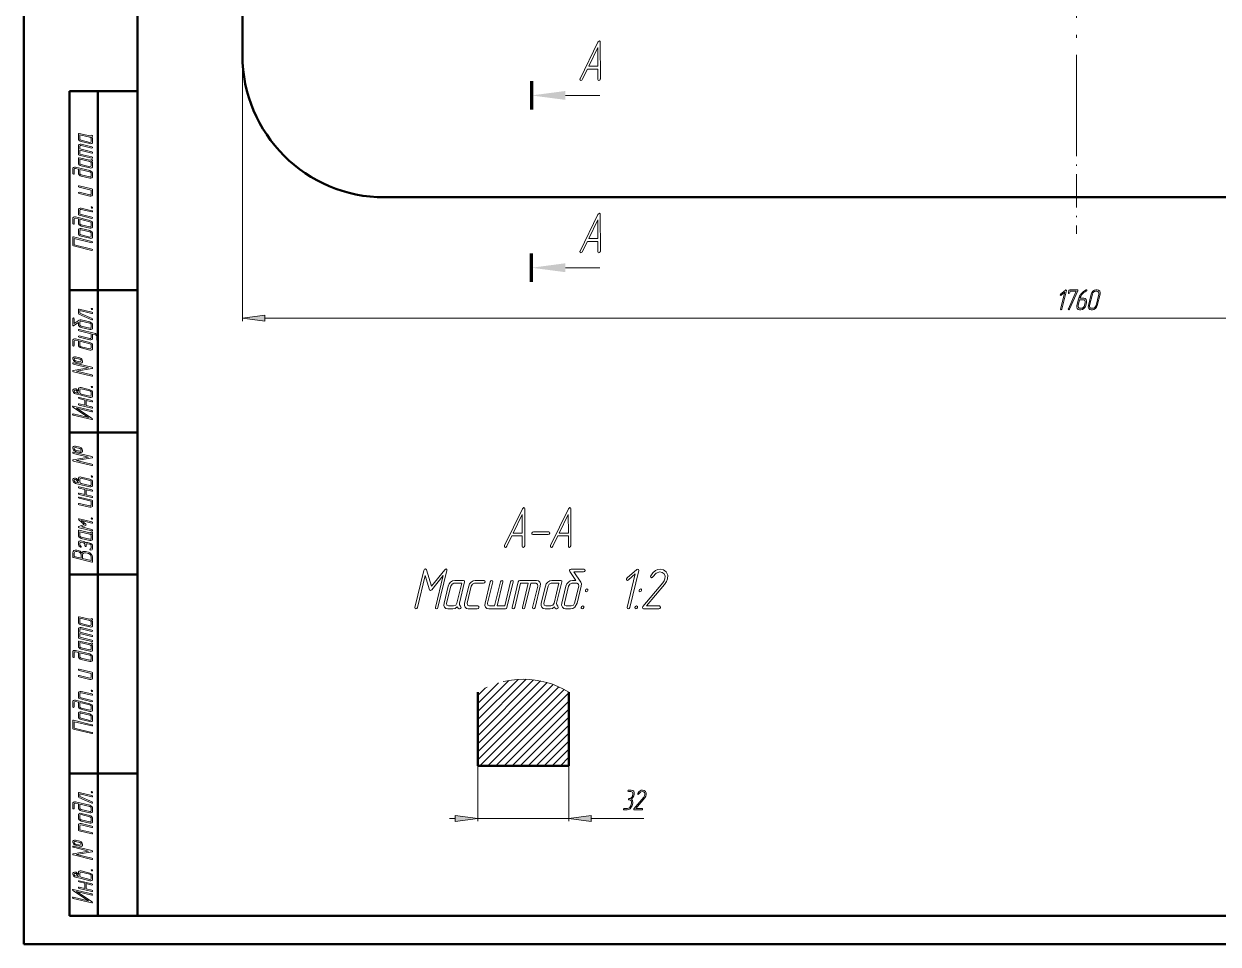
# Model space of a CAD drawing. Extents: x 0 to 420, y 0 to 297.
# Drawn here: x 0 to 210, y 0 to 161.8 of the extents above; entities that cross this region are included whole.
import ezdxf

# ---------------------------------------------------------------- set-up
doc = ezdxf.new("R2010")
doc.units = 0
doc.linetypes.add('DASHDOT', pattern=[18.5, 12, -3, 0.5, -3])

msp = doc.modelspace()

# ---------------------------------------------------------------- linework, layer by layer
at = {"color": 7, "lineweight": 50}
for p, q in [((0, 297), (0, 0)), ((20, 292), (20, 5)), ((38.4254, 253.012207), (38.4254, 156.34552)), ((8, 5), (8, 150)), ((8, 150), (20, 150)), ((13, 5), (13, 150)), ((306.758728, 131.34552), (63.4254, 131.34552)), ((8, 115), (20, 115)), ((8, 90), (20, 90)), ((8, 65), (20, 65)), ((79.813652, 31.372406), (79.813652, 44.314789)), ((95.813652, 31.372406), (95.813652, 44.314789)), ((8, 30), (20, 30)), ((79.813652, 31.372406), (95.813652, 31.372406)), ((8, 5), (20, 5)), ((20, 5), (415, 5)), ((0, 0), (420, 0))]:
    msp.add_line(p, q, dxfattribs=at)
at = {"color": 7, "linetype": 'DASHDOT', "lineweight": 13}
msp.add_line((185.092072, 144.415756), (185.092072, 264.941956), dxfattribs=at)
at = {"color": 7, "lineweight": 13}
for p, q in [((38.4254, 156.34552), (38.4254, 109.578636)), ((95.218613, 149.2621), (101.269943, 149.2621)), ((95.218613, 118.959694), (101.269943, 118.959694)), ((42.391174, 110.078636), (327.792969, 110.078636)), ((79.813652, 38.066269), (88.326218, 46.578842)), ((79.813652, 39.480484), (86.89119, 46.558029)), ((79.813652, 36.652054), (89.637329, 46.475739)), ((79.813652, 40.894699), (85.295364, 46.376419)), ((79.813652, 35.237839), (90.855049, 46.279251)), ((79.813652, 33.823639), (91.99231, 46.002289)), ((79.813652, 42.308914), (83.451424, 45.946686)), ((79.813652, 32.409424), (93.058144, 45.653915)), ((79.813652, 43.723129), (81.130829, 45.040314)), ((80.190849, 31.372406), (94.062141, 45.243698)), ((81.605064, 31.372406), (95.009407, 44.776749)), ((83.019279, 31.372406), (95.813652, 44.166779)), ((84.433495, 31.372406), (95.813652, 42.752563)), ((85.84771, 31.372406), (95.813652, 41.338348)), ((87.261917, 31.372406), (95.813652, 39.924133)), ((88.676132, 31.372406), (95.813652, 38.509918)), ((90.090347, 31.372406), (95.813652, 37.095703)), ((91.504562, 31.372406), (95.813652, 35.681503)), ((92.918777, 31.372406), (95.813652, 34.267288)), ((94.332985, 31.372406), (95.813652, 32.853073)), ((79.813652, 31.372406), (79.813652, 21.600967)), ((95.7472, 31.372406), (95.813652, 31.438858)), ((95.813652, 31.372406), (95.813652, 21.600967)), ((74.813652, 22.100967), (75.84787, 22.100967)), ((79.813652, 22.100967), (95.813652, 22.100967)), ((99.779434, 22.100967), (109.004204, 22.100967))]:
    msp.add_line(p, q, dxfattribs=at)
at = {"color": 7, "lineweight": 100}
for p, q in [((89.269943, 151.7621), (89.269943, 146.7621)), ((89.269943, 116.459694), (89.269943, 121.459694))]:
    msp.add_line(p, q, dxfattribs=at)
at = {"color": 7, "linetype": 'DASHDOT', "lineweight": 13, "ltscale": 0.487437}
msp.add_line((185.092072, 144.415756), (185.092072, 124.918289), dxfattribs=at)
at = {"color": 7, "lineweight": 13}
for points in [[(99.084343, 153.892944), (99.10276, 153.892944), (100.898811, 153.892944), (100.917236, 153.892944), (100.917236, 152.081543), (100.963287, 151.938263), (101.083023, 151.8871), (101.258026, 151.95874), (101.359344, 152.132721), (101.377762, 152.204346), (101.359344, 158.651718), (101.313286, 158.81546), (101.19355, 158.876862), (100.926445, 158.651718), (97.794868, 152.204346), (97.767235, 152.132721), (97.794868, 151.95874), (97.942238, 151.8871), (98.089607, 151.938263), (98.200127, 152.081543)], [(100.917236, 154.394409), (99.323814, 154.394409), (100.908028, 157.679504)], [(11.840643, 142.221375), (11.738303, 142.133881), (11.579678, 142.129272), (9.706871, 142.580597), (9.614765, 142.575989), (9.584064, 142.497696), (9.584064, 141.71019), (9.619883, 141.521378), (9.732455, 141.355591), (9.896198, 141.217438), (10.080408, 141.143753), (11.579678, 140.779938), (11.779239, 140.766113), (11.937865, 140.825989), (12.050438, 140.941116), (12.08114, 141.106903), (12.08114, 141.558228), (12.040204, 141.751648), (11.91228, 141.935852), (12.009502, 142.004929), (12.08114, 142.092438), (12.086257, 142.133881), (12.050438, 142.221375), (11.958333, 142.272034)], [(9.834795, 139.628616), (11.958333, 139.112823), (12.050438, 139.126648), (12.08114, 139.200333), (12.050438, 139.287827), (11.958333, 139.338486), (9.834795, 139.854279), (9.834795, 140.305588), (9.906432, 140.443756), (10.080409, 140.466766), (11.958333, 140.010849), (12.050438, 140.029266), (12.08114, 140.098358), (12.050438, 140.185852), (11.958333, 140.236511), (10.080409, 140.692429), (9.891081, 140.701645), (9.727339, 140.646378), (9.619883, 140.526642), (9.584064, 140.365463), (9.584064, 138.900986), (9.614765, 138.808884), (9.706871, 138.758224), (11.958333, 138.214798), (12.050438, 138.228622), (12.08114, 138.297699), (12.050438, 138.389801), (11.958333, 138.44046), (9.834795, 138.956253)], [(11.579678, 141.90361), (11.758771, 141.797699), (11.830409, 141.618088), (11.830409, 141.166779), (11.758771, 141.02861), (11.579678, 141.005585), (10.080408, 141.3694), (9.906432, 141.475327), (9.834795, 141.65033), (9.834795, 142.327301)], [(9.584064, 136.312836), (9.584064, 135.640457), (9.619883, 135.451645), (9.727339, 135.28125), (9.891082, 135.143097), (10.080409, 135.069412), (11.579678, 134.705597), (11.774122, 134.691772), (11.932748, 134.756256), (12.045321, 134.871384), (12.08114, 135.03717), (12.08114, 135.483887), (12.045321, 135.668091), (11.932748, 135.843094), (11.579678, 136.054932), (9.082602, 136.658218), (8.893274, 136.667435), (8.729531, 136.612167), (8.622076, 136.487823), (8.58114, 136.326645), (8.58114, 135.539139), (8.622076, 135.447037), (8.709064, 135.400986), (8.796052, 135.405594), (8.831871, 135.479279), (8.831871, 136.266769), (8.903508, 136.409546), (9.082602, 136.432571)], [(11.840643, 137.947693), (11.738303, 137.860199), (11.579678, 137.855591), (9.706871, 138.306915), (9.614765, 138.302307), (9.584064, 138.224014), (9.584064, 137.436508), (9.619883, 137.247696), (9.732455, 137.081909), (9.896198, 136.943756), (10.080409, 136.870071), (11.579678, 136.506256), (11.77924, 136.492432), (11.937865, 136.552307), (12.050438, 136.667435), (12.08114, 136.833221), (12.08114, 137.284546), (12.040204, 137.477966), (11.91228, 137.66217), (12.009502, 137.731247), (12.08114, 137.818756), (12.086257, 137.860199), (12.050438, 137.947693), (11.958333, 137.998352)], [(11.579678, 137.629929), (11.758772, 137.524017), (11.830409, 137.344406), (11.830409, 136.893097), (11.758772, 136.754929), (11.579678, 136.731903), (10.080409, 137.095718), (9.906432, 137.201645), (9.834795, 137.376648), (9.834795, 138.053619)], [(9.834795, 136.25296), (11.579678, 135.829269), (11.758772, 135.723358), (11.830409, 135.543747), (11.830409, 135.097046), (11.758772, 134.954269), (11.579678, 134.931244), (10.080409, 135.295059), (9.906432, 135.400986), (9.834795, 135.580597)], [(11.958333, 132.81282), (9.706871, 133.356247), (9.614765, 133.342438), (9.584064, 133.273346), (9.619883, 133.19046), (9.706871, 133.130585), (11.830409, 132.6194), (11.830409, 131.942429), (11.758772, 131.804276), (11.579679, 131.78125), (9.706871, 132.232559), (9.614765, 132.21875), (9.584064, 132.149673), (9.619883, 132.062164), (9.706871, 132.006912), (11.579679, 131.555588), (11.77924, 131.541779), (11.937865, 131.601639), (12.050438, 131.716766), (12.081141, 131.882568), (12.081141, 132.670059), (12.050438, 132.762177)], [(11.958333, 128.990463), (10.080409, 129.446381), (9.891082, 129.455597), (9.727339, 129.395721), (9.619883, 129.275986), (9.584064, 129.114807), (9.584064, 128.327301), (9.614766, 128.235199), (9.706871, 128.18454), (11.958333, 127.641113), (12.050439, 127.65493), (12.081141, 127.724014), (12.050439, 127.816116), (11.958333, 127.866776), (9.834795, 128.382568), (9.834795, 129.054932), (9.906433, 129.197693), (10.080409, 129.220718), (11.958333, 128.764801), (12.050439, 128.77861), (12.081141, 128.847702), (12.050439, 128.939804)], [(11.830409, 129.584534), (11.871345, 129.492432), (11.958333, 129.441772), (12.045321, 129.450989), (12.081141, 129.524673), (12.040204, 129.621384), (11.958333, 129.667435), (11.866228, 129.658218)], [(99.084343, 123.590546), (99.10276, 123.590546), (100.898811, 123.590546), (100.917236, 123.590546), (100.917236, 121.779137), (100.963287, 121.635864), (101.083023, 121.584694), (101.258026, 121.656334), (101.359344, 121.830307), (101.377762, 121.901947), (101.359344, 128.349319), (101.313286, 128.513062), (101.19355, 128.574463), (100.926445, 128.349319), (97.794868, 121.901947), (97.767235, 121.830307), (97.794868, 121.656334), (97.942238, 121.584694), (98.089607, 121.635864), (98.200127, 121.779137)], [(9.584064, 127.539803), (9.584064, 126.867432), (9.619883, 126.678619), (9.727339, 126.508224), (9.891082, 126.370064), (10.080409, 126.296379), (11.579679, 125.932564), (11.774123, 125.918747), (11.932749, 125.983223), (12.045321, 126.098351), (12.081141, 126.264145), (12.081141, 126.710854), (12.045321, 126.895065), (11.932749, 127.070061), (11.579679, 127.281906), (9.082603, 127.885193), (8.893274, 127.894409), (8.729532, 127.839142), (8.622076, 127.714798), (8.581141, 127.553619), (8.581141, 126.766113), (8.622076, 126.674011), (8.709064, 126.62796), (8.796053, 126.632561), (8.831871, 126.706245), (8.831871, 127.493752), (8.903509, 127.636513), (9.082603, 127.659538)], [(9.834795, 127.479935), (11.579679, 127.056252), (11.758772, 126.950325), (11.830409, 126.770721), (11.830409, 126.324013), (11.758772, 126.181252), (11.579679, 126.158218), (10.080409, 126.522034), (9.906433, 126.62796), (9.834795, 126.807564)], [(100.917236, 124.092003), (99.323814, 124.092003), (100.908028, 127.37709)], [(11.958333, 123.593094), (8.709064, 124.380592), (8.616959, 124.371376), (8.581141, 124.297699), (8.581141, 122.943748), (8.616959, 122.851646), (8.709064, 122.805588), (11.958334, 122.018089), (12.050439, 122.031906), (12.081141, 122.100983), (12.050439, 122.193092), (11.958333, 122.243752), (8.831871, 122.999008), (8.831871, 124.122696), (11.958333, 123.367432), (12.050439, 123.385857), (12.081141, 123.454933), (12.050439, 123.542435)], [(11.579679, 125.481247), (10.080409, 125.845062), (9.891082, 125.854279), (9.727339, 125.794403), (9.619883, 125.674667), (9.584064, 125.513489), (9.584064, 125.062172), (9.619883, 124.873352), (9.732456, 124.707565), (9.896198, 124.569405), (10.080409, 124.49572), (11.579679, 124.131905), (11.77924, 124.118088), (11.937865, 124.177956), (12.050439, 124.293091), (12.081141, 124.458878), (12.081141, 124.910194), (12.050439, 125.089798), (11.937865, 125.264801), (11.77924, 125.398354)], [(11.579679, 125.255592), (11.758772, 125.149666), (11.830409, 124.970062), (11.830409, 124.518745), (11.758772, 124.380592), (11.579679, 124.357567), (10.080409, 124.721382), (9.906433, 124.827301), (9.834795, 125.002304), (9.834795, 125.453613), (9.906433, 125.596382), (10.080409, 125.619408)], [(182.536148, 111.701439), (183.323654, 114.950706), (183.30983, 115.042816), (183.236145, 115.073517), (183.153259, 115.037697), (182.301285, 114.290619), (182.241409, 114.203629), (182.259842, 114.116638), (182.328918, 114.075706), (182.416412, 114.116638), (183.024307, 114.653923), (182.310486, 111.701439), (182.328918, 111.609329), (182.397995, 111.578629), (182.485489, 111.609329)], [(185.340759, 114.925125), (185.354568, 114.960938), (185.340759, 115.042816), (185.267075, 115.078629), (183.913116, 115.078629), (183.821014, 115.042816), (183.774963, 114.950706), (183.682861, 114.577171), (183.692078, 114.485062), (183.765762, 114.454361), (183.853256, 114.485062), (183.908524, 114.577171), (183.968384, 114.827896), (185.064438, 114.827896), (183.673645, 111.73214), (183.659836, 111.69632), (183.678253, 111.609329), (183.74733, 111.578629), (183.821014, 111.604218), (183.88089, 111.675858)], [(185.432861, 113.441208), (185.161148, 112.325706), (185.138123, 112.039154), (185.234833, 111.79866), (185.409836, 111.629799), (185.653915, 111.578629), (185.879578, 111.578629), (186.151276, 111.629799), (186.413788, 111.79866), (186.616409, 112.039154), (186.736145, 112.325706), (186.855881, 112.827171), (186.874313, 113.113724), (186.786804, 113.359329), (186.607208, 113.523071), (186.363129, 113.579361), (185.695358, 113.579361), (185.83812, 113.922195), (186.059174, 114.259918), (186.40918, 114.602753), (186.607208, 114.735794), (186.814438, 114.833015), (186.888123, 114.884186), (186.920364, 114.950706), (186.90654, 115.037697), (186.842072, 115.078629), (186.796021, 115.068398), (186.312469, 114.797195), (185.897995, 114.39296), (185.607864, 113.937546)], [(188.757858, 112.325706), (189.241409, 114.326439), (189.259842, 114.612991), (189.172333, 114.858597), (188.988129, 115.022346), (188.744049, 115.078629), (188.518387, 115.078629), (188.242065, 115.017227), (187.984177, 114.853485), (187.78154, 114.607872), (187.666412, 114.326439), (187.182861, 112.325706), (187.159836, 112.039154), (187.256546, 111.79866), (187.431549, 111.629799), (187.675629, 111.578629), (187.901276, 111.578629), (188.172989, 111.629799), (188.435486, 111.79866), (188.638123, 112.039154)], [(188.532196, 112.325706), (188.44931, 112.126144), (188.31575, 111.972641), (188.140762, 111.860062), (187.961151, 111.829361), (187.735489, 111.829361), (187.57431, 111.860062), (187.459183, 111.972641), (187.394699, 112.131264), (187.408524, 112.325706), (187.892075, 114.326439), (187.965759, 114.515762), (188.103912, 114.679504), (188.274307, 114.786964), (188.458527, 114.827896), (188.684174, 114.827896), (188.845367, 114.786964), (188.965103, 114.679504), (189.024963, 114.515762), (189.015762, 114.326439)], [(11.958333, 111.139145), (9.706871, 111.682571), (9.614765, 111.677963), (9.584064, 111.59967), (9.584064, 110.927307), (9.681286, 110.793755), (11.927631, 109.799019), (11.958333, 109.78981), (12.045321, 109.803619), (12.08114, 109.877304), (11.983917, 110.006256), (9.834795, 110.954941), (9.834795, 111.429276), (11.958333, 110.91349), (12.050438, 110.927307), (12.08114, 110.996384), (12.050438, 111.088486)], [(11.830409, 111.733231), (11.871345, 111.641121), (11.958333, 111.590462), (12.045321, 111.59967), (12.08114, 111.673355), (12.040204, 111.770065), (11.958333, 111.816116), (11.866227, 111.806908)], [(185.63089, 113.328629), (186.303253, 113.328629), (186.46904, 113.287697), (186.588776, 113.180237), (186.644043, 113.016495), (186.630234, 112.827171), (186.510498, 112.325706), (186.427597, 112.131264), (186.294052, 111.972641), (186.123657, 111.860062), (185.939438, 111.829361), (185.713776, 111.829361), (185.552597, 111.860062), (185.437469, 111.972641), (185.372986, 112.131264), (185.38681, 112.325706)], [(9.727339, 109.743752), (8.831871, 109.131256), (8.831871, 109.978622), (8.790936, 110.075333), (8.709064, 110.125992), (8.622076, 110.112175), (8.58114, 110.03849), (8.58114, 108.914803), (8.611841, 108.818092), (8.688596, 108.762833), (8.744883, 108.762833), (8.796052, 108.785858), (9.584064, 109.320068), (9.584064, 109.016121), (9.619883, 108.827301), (9.727339, 108.656906), (9.891081, 108.518753), (10.080409, 108.445068), (11.579678, 108.081253), (11.774122, 108.067436), (11.932748, 108.131912), (12.045321, 108.24704), (12.08114, 108.412834), (12.08114, 108.859543), (12.045321, 109.043755), (11.932748, 109.21875), (11.579678, 109.430595), (10.080409, 109.794411), (9.896198, 109.803619), (9.737573, 109.74836), (9.732455, 109.743752)], [(11.579678, 109.204941), (11.758771, 109.099014), (11.830409, 108.919411), (11.830409, 108.472702), (11.758771, 108.329941), (11.579678, 108.306915), (10.080409, 108.670731), (9.906432, 108.776649), (9.834795, 108.956253), (9.834795, 109.402962), (9.906432, 109.545731), (10.080409, 109.568756)], [(42.391174, 110.600739), (38.4254, 110.078636), (42.391174, 109.556534)], [(12.08114, 107.284546), (12.577485, 107.164803), (12.756578, 107.058884), (12.828216, 106.883881), (12.828216, 106.206909), (12.864035, 106.110199), (12.951023, 106.05954), (13.043128, 106.073357), (13.078947, 106.147041), (13.078947, 106.824013), (13.038012, 107.003624), (12.930555, 107.178619), (12.577485, 107.390465), (9.706871, 108.081253), (9.614765, 108.067436), (9.578947, 107.99836), (9.614765, 107.915466), (9.706871, 107.855591), (11.830409, 107.344406), (11.830409, 106.672043), (11.758772, 106.533882), (11.579678, 106.506256), (9.706871, 106.957565), (9.614765, 106.943756), (9.578947, 106.874672), (9.614765, 106.78717), (9.706871, 106.731911), (11.579678, 106.280594), (11.774122, 106.266777), (11.932748, 106.331253), (12.045321, 106.446381), (12.08114, 106.612175)], [(9.584064, 106.087173), (9.584064, 105.414803), (9.619883, 105.22599), (9.727339, 105.055595), (9.891082, 104.917435), (10.080409, 104.84375), (11.579678, 104.479935), (11.774122, 104.466118), (11.932748, 104.530594), (12.045321, 104.645721), (12.08114, 104.811516), (12.08114, 105.258224), (12.045321, 105.442436), (11.932748, 105.617439), (11.579678, 105.829277), (9.082602, 106.432571), (8.893274, 106.44178), (8.729531, 106.386513), (8.622076, 106.262177), (8.58114, 106.10099), (8.581141, 105.313492), (8.622076, 105.221382), (8.709064, 105.175331), (8.796052, 105.179939), (8.831871, 105.253616), (8.831871, 106.041122), (8.903508, 106.183884), (9.082602, 106.206909)], [(9.834795, 106.027306), (11.579678, 105.603622), (11.758772, 105.497696), (11.830409, 105.318092), (11.830409, 104.871384), (11.758772, 104.728622), (11.579678, 104.705597), (10.080409, 105.069412), (9.906432, 105.175331), (9.834795, 105.354935)], [(9.834795, 103.098358), (9.082602, 103.277962), (8.872807, 103.291779), (8.709064, 103.231911), (8.616959, 103.112175), (8.586257, 102.950989), (8.709064, 102.614807), (8.872807, 102.46283), (9.082602, 102.379936), (9.834795, 102.200333), (10.04459, 102.181908), (10.208333, 102.250992), (10.300438, 102.370728), (10.331141, 102.531906), (10.208333, 102.868095), (10.04459, 103.010857)], [(9.834795, 102.872696), (10.024122, 102.757568), (10.080409, 102.591782), (10.019006, 102.449013), (9.834795, 102.425987), (9.082602, 102.605591), (8.898392, 102.716118), (8.831871, 102.891121), (8.898392, 103.033882), (9.082602, 103.052307)], [(11.958333, 101.463486), (8.709064, 102.250992), (8.616959, 102.232567), (8.581141, 102.16349), (8.616959, 102.075989), (8.709064, 102.02533), (11.39035, 101.375992), (8.657894, 100.897041), (8.596491, 100.864807), (8.581141, 100.814148), (8.616959, 100.726646), (8.709064, 100.675987), (11.958333, 99.888489), (12.050439, 99.902306), (12.081141, 99.971382), (12.050439, 100.063492), (11.958333, 100.114151), (9.277046, 100.763489), (12.009502, 101.237831), (12.065789, 101.270065), (12.081141, 101.320724), (12.050438, 101.408226)], [(9.584064, 97.231255), (9.491959, 97.360199), (9.394737, 97.484543), (9.230994, 97.604279), (9.16959, 97.631912), (9.082603, 97.659546), (8.872807, 97.673355), (8.709064, 97.608887), (8.616959, 97.489151), (8.586257, 97.327965), (8.709064, 96.991776), (8.872807, 96.844414), (9.082603, 96.761513), (10.080409, 96.522041), (11.579679, 96.158226), (11.774123, 96.144409), (11.932749, 96.208885), (12.045321, 96.324013), (12.081141, 96.489807), (12.081141, 96.936516), (12.045321, 97.120728), (11.932749, 97.295723), (11.579679, 97.507568), (10.080409, 97.871384), (9.891082, 97.880592), (9.727339, 97.820724), (9.619883, 97.700989), (9.584064, 97.539803)], [(9.584064, 96.867439), (9.082603, 96.987175), (8.898392, 97.097702), (8.831871, 97.268097), (8.898392, 97.415466), (9.082603, 97.433884), (9.16959, 97.392433), (9.236111, 97.341782), (9.266813, 97.304939), (9.451023, 97.070068)], [(11.579679, 97.281914), (11.758772, 97.175987), (11.830409, 96.996384), (11.830409, 96.549675), (11.758772, 96.406914), (11.579679, 96.383881), (10.080409, 96.747696), (9.906433, 96.853622), (9.834795, 97.033226), (9.834795, 97.479935), (9.906433, 97.622696), (10.080409, 97.645729)], [(11.830409, 98.009544), (11.871345, 97.917435), (11.958333, 97.866776), (12.045321, 97.875992), (12.081141, 97.949677), (12.040205, 98.046387), (11.958333, 98.092438), (11.866228, 98.083229)], [(11.932749, 93.827965), (8.683479, 94.610855), (8.581141, 94.601646), (8.540205, 94.541779), (8.63231, 94.412834), (11.364766, 92.616776), (8.683479, 93.261513), (8.591374, 93.247704), (8.560673, 93.174019), (8.591374, 93.091118), (8.683479, 93.035858), (11.932749, 92.25296), (12.035088, 92.25296), (12.076023, 92.317436), (11.983918, 92.450989), (9.251462, 94.24704), (11.932749, 93.602303), (12.024854, 93.616119), (12.055555, 93.685204), (12.024854, 93.772697)], [(10.704679, 95.693092), (10.704679, 94.795067), (9.706871, 95.034546), (9.614766, 95.020729), (9.584064, 94.951645), (9.619883, 94.864151), (9.706871, 94.808884), (11.958333, 94.265465), (12.050439, 94.279282), (12.081141, 94.348358), (12.050439, 94.44046), (11.958333, 94.491119), (10.955409, 94.735199), (10.955409, 95.633224), (11.958333, 95.389145), (12.050439, 95.402962), (12.081141, 95.472046), (12.050439, 95.564148), (11.958333, 95.614807), (9.706871, 96.158226), (9.614766, 96.144409), (9.584064, 96.075333), (9.619883, 95.992439), (9.706871, 95.932571)], [(11.958333, 85.740791), (8.709064, 86.52829), (8.616959, 86.509872), (8.58114, 86.440788), (8.616959, 86.353287), (8.709064, 86.302628), (11.39035, 85.65329), (8.657894, 85.174347), (8.596491, 85.142105), (8.58114, 85.091446), (8.616959, 85.003952), (8.709064, 84.953293), (11.958333, 84.165787), (12.050438, 84.179604), (12.08114, 84.248688), (12.050438, 84.34079), (11.958333, 84.391449), (9.277046, 85.040787), (12.009502, 85.515137), (12.065789, 85.547371), (12.08114, 85.598022), (12.050438, 85.685524)], [(9.834795, 87.375656), (9.082602, 87.555267), (8.872807, 87.569077), (8.709064, 87.509209), (8.616959, 87.389473), (8.586256, 87.228287), (8.709064, 86.892105), (8.872807, 86.740128), (9.082602, 86.657242), (9.834795, 86.477631), (10.04459, 86.459213), (10.208333, 86.52829), (10.300438, 86.648026), (10.33114, 86.809212), (10.208333, 87.145393), (10.04459, 87.288162)], [(9.834795, 87.150002), (10.024122, 87.034866), (10.080408, 86.86908), (10.019005, 86.726318), (9.834795, 86.703293), (9.082602, 86.882896), (8.898391, 86.993423), (8.831871, 87.168419), (8.898391, 87.311188), (9.082602, 87.329605)], [(9.584064, 81.508553), (9.491959, 81.637497), (9.394736, 81.761841), (9.230993, 81.881577), (9.16959, 81.90921), (9.082602, 81.936844), (8.872807, 81.950661), (8.709064, 81.886185), (8.616959, 81.766449), (8.586257, 81.605263), (8.709064, 81.269081), (8.872807, 81.121712), (9.082602, 81.038818), (10.080409, 80.799339), (11.579678, 80.435524), (11.774122, 80.421707), (11.932748, 80.486183), (12.045321, 80.601318), (12.08114, 80.767105), (12.08114, 81.213814), (12.045321, 81.398026), (11.932748, 81.573029), (11.579678, 81.784866), (10.080409, 82.148682), (9.891081, 82.157898), (9.727339, 82.098022), (9.619883, 81.978287), (9.584064, 81.817108)], [(11.579678, 81.559212), (11.758772, 81.453293), (11.830409, 81.273682), (11.830409, 80.826973), (11.758772, 80.684212), (11.579678, 80.661186), (10.080409, 81.025002), (9.906432, 81.13092), (9.834795, 81.310524), (9.834795, 81.757233), (9.906432, 81.900002), (10.080409, 81.923027)], [(11.830409, 82.286842), (11.871345, 82.19474), (11.958333, 82.144081), (12.045321, 82.15329), (12.08114, 82.226974), (12.040204, 82.323685), (11.958333, 82.369736), (11.866227, 82.360527)], [(9.584064, 81.144737), (9.082602, 81.264473), (8.898392, 81.375), (8.831871, 81.545395), (8.898392, 81.692764), (9.082602, 81.711182), (9.16959, 81.669739), (9.236111, 81.61908), (9.266812, 81.582237), (9.451023, 81.347366)], [(10.704678, 79.970398), (10.704678, 79.072372), (9.706871, 79.311844), (9.614765, 79.298027), (9.584064, 79.228943), (9.619883, 79.141449), (9.706871, 79.086182), (11.958333, 78.542763), (12.050438, 78.55658), (12.08114, 78.625656), (12.050438, 78.717766), (11.958333, 78.768417), (10.955409, 79.012497), (10.955409, 79.910522), (11.958333, 79.666443), (12.050438, 79.68026), (12.08114, 79.749344), (12.050438, 79.841446), (11.958333, 79.892105), (9.706871, 80.435524), (9.614765, 80.421707), (9.584064, 80.352631), (9.619883, 80.269737), (9.706871, 80.209869)], [(11.958333, 78.091446), (9.706871, 78.634865), (9.614765, 78.621048), (9.584064, 78.551971), (9.619883, 78.469078), (9.706871, 78.40921), (11.830409, 77.898026), (11.830409, 77.221054), (11.758772, 77.082893), (11.579679, 77.059868), (9.706871, 77.511185), (9.614765, 77.497368), (9.584064, 77.428291), (9.619883, 77.34079), (9.706871, 77.285522), (11.579679, 76.834213), (11.77924, 76.820396), (11.937865, 76.880264), (12.050438, 76.995392), (12.081141, 77.161186), (12.08114, 77.948685), (12.050438, 78.040787)], [(85.809982, 71.783127), (85.8284, 71.783127), (87.624451, 71.783127), (87.642876, 71.783127), (87.642876, 69.971725), (87.688927, 69.828453), (87.808662, 69.777283), (87.983665, 69.848923), (88.084976, 70.022896), (88.103401, 70.094536), (88.084976, 76.541901), (88.038925, 76.705643), (87.919189, 76.767052), (87.652084, 76.541901), (84.520508, 70.094536), (84.492874, 70.022896), (84.520508, 69.848923), (84.667877, 69.777283), (84.815247, 69.828453), (84.925766, 69.971725)], [(93.906036, 71.783127), (93.924454, 71.783127), (95.720505, 71.783127), (95.73893, 71.783127), (95.73893, 69.971725), (95.784981, 69.828453), (95.904716, 69.777283), (96.079712, 69.848923), (96.18103, 70.022896), (96.199455, 70.094536), (96.18103, 76.541901), (96.134979, 76.705643), (96.015244, 76.767052), (95.748138, 76.541901), (92.616562, 70.094536), (92.588928, 70.022896), (92.616562, 69.848923), (92.763924, 69.777283), (92.911293, 69.828453), (93.02182, 69.971725)], [(11.958333, 74.273682), (9.706871, 74.817108), (9.614766, 74.803291), (9.578947, 74.738815), (9.635234, 74.628288), (10.602339, 73.813156), (9.635234, 73.467766), (9.594298, 73.430923), (9.578947, 73.389473), (9.619883, 73.297371), (9.706871, 73.242104), (11.958333, 72.698685), (12.050439, 72.712502), (12.081141, 72.781578), (12.050439, 72.873688), (11.958333, 72.924339), (10.121345, 73.371056), (10.90424, 73.647369), (10.975877, 73.725655), (10.90424, 73.836182), (10.121345, 74.494736), (11.958333, 74.048027), (12.050439, 74.061844), (12.081141, 74.13092), (12.050439, 74.223022)], [(11.830409, 74.863159), (11.871345, 74.771049), (11.958333, 74.720398), (12.045321, 74.729607), (12.081141, 74.803291), (12.040204, 74.900002), (11.958333, 74.946053), (11.866228, 74.936844)], [(87.642876, 72.284592), (86.049454, 72.284592), (87.633667, 75.569679)], [(95.73893, 72.284592), (94.145508, 72.284592), (95.729713, 75.569679)], [(11.840643, 72.43158), (11.738304, 72.344078), (11.579679, 72.339478), (9.706871, 72.790787), (9.614766, 72.786186), (9.584064, 72.707893), (9.584064, 71.920395), (9.619883, 71.731583), (9.732456, 71.565788), (9.896198, 71.427628), (10.080409, 71.353951), (11.579679, 70.990128), (11.77924, 70.976318), (11.937865, 71.036186), (12.050439, 71.151314), (12.081141, 71.317108), (12.081141, 71.768417), (12.040205, 71.961845), (11.912281, 72.146049), (12.009502, 72.215134), (12.081141, 72.302628), (12.086257, 72.344078), (12.050439, 72.43158), (11.958333, 72.482239)], [(11.579679, 72.113815), (11.758772, 72.007896), (11.830409, 71.828293), (11.830409, 71.376976), (11.758772, 71.238815), (11.579679, 71.21579), (10.080409, 71.579605), (9.906433, 71.685524), (9.834795, 71.860527), (9.834795, 72.537498)], [(92.183662, 72.028748), (92.367874, 72.110619), (92.459976, 72.274361), (92.450768, 72.448334), (92.303398, 72.530205), (89.604713, 72.530205), (89.420509, 72.438103), (89.309982, 72.274361), (89.337608, 72.10038), (89.484978, 72.028748)], [(12.081141, 67.273682), (12.081141, 68.061188), (12.024854, 68.319077), (11.855994, 68.581581), (11.615498, 68.798027), (11.334064, 68.917763), (10.832603, 69.037498), (10.438597, 69.032898), (10.167397, 68.834869), (9.906433, 69.083549), (9.584064, 69.226318), (9.333334, 69.286186), (9.041667, 69.304604), (8.801169, 69.217102), (8.637427, 69.032898), (8.581141, 68.793419), (8.581141, 68.116447), (8.616959, 68.024345), (8.709064, 67.978287), (11.958334, 67.190788), (12.050439, 67.195396)], [(10.832603, 70.566444), (10.668859, 70.723022), (10.459064, 70.810524), (10.080409, 70.902634), (9.896198, 70.911842), (9.732456, 70.842766), (9.619883, 70.713814), (9.584064, 70.548027), (9.584064, 70.326973), (9.676169, 70.041451), (9.926901, 69.815788), (9.967836, 69.801971), (10.054825, 69.811188), (10.090643, 69.884865), (10.070175, 69.949341), (10.003654, 70.009209), (9.880848, 70.119736), (9.834795, 70.267105), (9.834795, 70.488159), (9.906433, 70.644737), (10.080409, 70.68158), (10.459064, 70.58947), (10.633041, 70.469734), (10.704679, 70.276314), (10.704679, 70.05526), (10.750731, 69.958549), (10.832603, 69.907898), (10.919591, 69.917107), (10.955409, 69.995392), (10.955409, 70.216446), (11.032164, 70.373024), (11.206141, 70.409866), (11.579679, 70.317764), (11.758772, 70.198029), (11.830409, 70.004608), (11.830409, 69.668419), (11.784357, 69.548683), (11.656433, 69.493423), (11.569445, 69.415131), (11.605263, 69.323029), (11.692251, 69.267761), (11.738304, 69.263161), (11.989036, 69.36908), (12.081141, 69.608551), (12.081141, 69.94474), (12.040205, 70.138161), (11.932749, 70.317764), (11.774123, 70.455917), (11.579679, 70.538818), (11.206141, 70.63092), (11.001462, 70.640129)], [(10.085526, 67.872368), (8.831871, 68.171707), (8.831871, 68.733551), (8.872808, 68.894737), (8.980263, 69.014473), (9.144006, 69.069733), (9.333334, 69.060524), (9.584064, 69.000656), (9.778509, 68.917763), (9.937135, 68.78421), (10.049707, 68.609207), (10.085526, 68.434212)], [(11.830409, 67.448685), (10.336258, 67.807892), (10.336257, 68.480263), (10.372076, 68.641449), (10.479532, 68.765793), (10.643275, 68.825661), (10.832603, 68.811844), (11.334064, 68.692108), (11.533626, 68.609207), (11.687135, 68.475655), (11.799707, 68.300659), (11.830409, 68.121056)], [(72.804718, 59.215878), (74.379715, 65.714417), (74.370506, 65.929329), (74.241554, 66.0112), (73.992874, 65.847458), (71.68103, 62.95126), (70.778397, 65.847458), (70.704712, 65.970261), (70.603401, 66.0112), (70.437607, 65.929329), (70.336296, 65.714417), (68.761292, 59.215878), (68.788925, 59.03167), (68.927086, 58.970264), (69.111298, 59.03167), (69.212608, 59.215878), (70.566559, 64.824066), (71.34024, 62.337223), (71.496819, 62.183716), (71.727081, 62.337223), (73.71656, 64.834297), (72.353401, 59.215878), (72.390244, 59.03167), (72.528397, 58.970264), (72.7034, 59.03167)], [(97.912613, 63.677868), (96.687607, 65.468803), (98.382347, 65.468803), (98.575768, 65.550674), (98.677078, 65.714417), (98.649452, 65.88839), (98.502083, 65.970261), (96.254715, 65.970261), (96.061295, 65.908859), (95.950768, 65.755356), (95.950768, 65.642776), (95.996819, 65.540443), (97.065239, 63.964417), (96.457344, 63.964417), (96.079712, 63.89278), (95.738922, 63.677868), (95.462608, 63.35038), (95.315239, 62.971725), (94.587608, 59.97319), (94.559982, 59.584301), (94.688927, 59.267048), (94.919189, 59.041901), (95.250763, 58.970264), (96.144188, 58.970264), (96.512611, 59.041901), (96.86261, 59.267048), (97.286293, 59.97319), (98.013924, 62.971725), (98.032349, 63.340149), (97.921822, 63.657398), (97.912613, 63.667633)], [(106.542877, 59.215878), (108.117874, 65.714417), (108.09024, 65.898628), (107.942871, 65.96003), (107.777084, 65.88839), (106.073135, 64.394241), (105.9534, 64.220261), (105.990242, 64.046288), (106.128403, 63.964417), (106.303398, 64.046288), (107.519188, 65.12085), (106.091553, 59.215878), (106.128403, 59.03167), (106.266556, 58.970264), (106.441559, 59.03167)], [(111.645508, 58.970264), (111.838928, 59.052135), (111.93103, 59.215878), (111.912613, 59.400089), (111.765244, 59.471725), (109.499451, 59.471725), (112.649452, 63.237808), (112.999451, 63.759739), (113.192871, 64.250969), (113.220505, 64.916168), (112.9534, 65.479034), (112.492874, 65.847458), (111.921822, 65.970261), (111.461296, 65.898628), (111.037613, 65.693947), (110.595505, 65.315292), (110.227081, 64.783127), (110.190247, 64.691025), (110.21788, 64.517044), (110.365242, 64.445412), (110.503403, 64.496582), (110.604721, 64.609154), (111.175766, 65.264122), (111.820511, 65.458572), (112.244186, 65.366463), (112.566559, 65.110619), (112.741562, 64.711494), (112.723137, 64.250969), (112.584976, 63.882545), (112.474457, 63.708569), (112.336296, 63.514122), (108.86393, 59.359154), (108.799454, 59.236347), (108.817871, 59.052135), (108.956032, 58.970264)], [(76.774452, 59.45126), (76.599449, 59.655937), (76.59024, 59.97319), (77.492874, 63.718803), (77.483658, 63.903015), (77.327087, 63.964417), (75.752083, 63.964417), (75.374451, 63.89278), (75.04287, 63.667633), (74.766556, 63.340149), (74.619186, 62.971725), (73.891556, 59.97319), (73.863922, 59.574066), (73.983665, 59.256813), (74.213928, 59.03167), (74.545502, 58.970264), (75.448135, 58.970264), (75.834976, 59.052135), (76.2034, 59.307983), (76.341553, 59.113541), (76.516556, 58.970264), (76.599449, 58.96003), (76.774452, 59.03167), (76.875771, 59.215878)], [(76.138924, 59.97319), (75.927086, 59.615002), (75.567871, 59.471725), (74.665237, 59.471725), (74.388924, 59.615002), (74.342873, 59.97319), (75.070503, 62.971725), (75.282349, 63.319679), (75.632347, 63.462955), (76.986298, 63.462955)], [(79.721817, 58.970264), (79.915237, 59.052135), (80.007347, 59.215878), (79.988922, 59.400089), (79.841553, 59.471725), (78.266556, 59.471725), (77.990242, 59.615002), (77.944191, 59.97319), (78.671822, 62.971725), (78.883659, 63.319679), (79.233658, 63.462955), (80.808662, 63.462955), (81.002083, 63.544827), (81.094193, 63.718803), (81.075768, 63.89278), (80.928398, 63.964417), (79.353401, 63.964417), (78.975769, 63.89278), (78.644188, 63.667633), (78.367874, 63.340149), (78.220505, 62.971725), (77.492874, 59.97319), (77.46524, 59.574066), (77.584976, 59.256813), (77.815239, 59.03167), (78.14682, 58.970264)], [(83.221817, 59.471725), (84.244186, 63.718803), (84.216553, 63.903015), (84.087608, 63.964417), (83.912613, 63.89278), (83.79287, 63.718803), (82.770508, 59.471725), (81.867874, 59.471725), (81.591553, 59.615002), (81.545502, 59.97319), (82.448135, 63.718803), (82.420502, 63.903015), (82.282349, 63.964417), (82.107346, 63.89278), (81.996819, 63.718803), (81.094185, 59.97319), (81.066559, 59.574066), (81.186295, 59.256813), (81.416557, 59.03167), (81.748138, 58.970264), (84.677078, 58.970264), (84.852081, 59.03167), (84.9534, 59.215878), (86.040237, 63.718803), (86.012611, 63.903015), (85.883659, 63.964417), (85.708664, 63.89278), (85.588928, 63.718803), (84.566559, 59.471725)], [(88.683662, 63.462955), (87.652084, 59.215878), (87.679718, 59.03167), (87.827087, 58.970264), (88.002083, 59.03167), (88.103394, 59.215878), (89.134979, 63.462955), (90.037613, 63.462955), (90.313927, 63.319679), (90.359978, 62.971725), (89.448135, 59.215878), (89.484978, 59.03167), (89.623138, 58.970264), (89.798134, 59.03167), (89.899452, 59.215878), (90.811295, 62.971725), (90.829712, 63.35038), (90.719193, 63.677868), (90.479713, 63.89278), (90.157349, 63.964417), (87.228394, 63.964417), (87.044189, 63.903015), (86.942871, 63.718803), (85.856033, 59.215878), (85.883659, 59.03167), (86.02182, 58.970264), (86.206032, 59.03167), (86.307343, 59.215878), (87.338928, 63.462955)], [(93.869186, 59.45126), (93.694183, 59.655937), (93.684975, 59.97319), (94.587608, 63.718803), (94.5784, 63.903015), (94.421822, 63.964417), (92.846817, 63.964417), (92.469193, 63.89278), (92.137611, 63.667633), (91.861298, 63.340149), (91.713928, 62.971725), (90.986298, 59.97319), (90.958664, 59.574066), (91.0784, 59.256813), (91.308662, 59.03167), (91.640244, 58.970264), (92.54287, 58.970264), (92.929718, 59.052135), (93.298134, 59.307983), (93.436295, 59.113541), (93.611298, 58.970264), (93.694183, 58.96003), (93.869186, 59.03167), (93.970505, 59.215878)], [(93.233658, 59.97319), (93.02182, 59.615002), (92.662613, 59.471725), (91.759979, 59.471725), (91.483658, 59.615002), (91.437607, 59.97319), (92.165237, 62.971725), (92.377083, 63.319679), (92.727081, 63.462955), (94.081032, 63.462955)], [(96.834976, 59.97319), (96.623138, 59.615002), (96.263924, 59.471725), (95.370506, 59.471725), (95.084976, 59.615002), (95.038925, 59.97319), (95.766556, 62.971725), (95.978401, 63.319679), (96.337608, 63.462955), (97.231033, 63.462955), (97.516556, 63.319679), (97.562607, 62.971725)], [(99.017876, 62.470264), (98.824448, 62.388393), (98.732346, 62.214417), (98.741562, 62.04044), (98.898132, 61.968803), (99.091553, 62.050674), (99.183662, 62.214417), (99.156029, 62.388393)], [(108.458664, 62.470264), (108.265244, 62.388393), (108.173141, 62.214417), (108.182343, 62.04044), (108.338928, 61.968803), (108.532349, 62.050674), (108.624451, 62.214417), (108.596817, 62.388393)], [(98.290237, 59.471725), (98.106033, 59.389854), (98.004715, 59.215878), (98.023132, 59.041901), (98.170502, 58.970264), (98.363922, 59.052135), (98.456032, 59.215878), (98.437607, 59.400089)], [(107.731033, 59.471725), (107.546822, 59.389854), (107.445511, 59.215878), (107.463928, 59.041901), (107.611298, 58.970264), (107.804718, 59.052135), (107.89682, 59.215878), (107.878403, 59.400089)], [(11.840643, 57.221382), (11.738303, 57.133881), (11.579678, 57.129272), (9.706871, 57.580589), (9.614765, 57.575985), (9.584064, 57.497696), (9.584064, 56.710197), (9.619883, 56.521378), (9.732455, 56.355591), (9.896198, 56.21743), (10.080408, 56.143749), (11.579678, 55.77993), (11.779239, 55.766117), (11.937865, 55.825985), (12.050438, 55.941116), (12.08114, 56.106907), (12.08114, 56.55822), (12.040204, 56.75164), (11.91228, 56.935852), (12.009502, 57.004932), (12.08114, 57.09243), (12.086257, 57.133881), (12.050438, 57.221382), (11.958333, 57.272038)], [(11.579678, 56.903618), (11.758771, 56.797695), (11.830409, 56.618088), (11.830409, 56.166775), (11.758771, 56.028618), (11.579678, 56.005592), (10.080408, 56.369408), (9.906432, 56.475327), (9.834795, 56.65033), (9.834795, 57.327301)], [(9.834795, 54.628616), (11.958333, 54.112827), (12.050438, 54.126644), (12.08114, 54.200325), (12.050438, 54.287827), (11.958333, 54.338486), (9.834795, 54.854275), (9.834795, 55.305588), (9.906432, 55.443748), (10.080409, 55.466774), (11.958333, 55.010853), (12.050438, 55.029274), (12.08114, 55.098354), (12.050438, 55.185852), (11.958333, 55.236511), (10.080409, 55.692432), (9.891081, 55.701645), (9.727339, 55.646378), (9.619883, 55.526642), (9.584064, 55.365459), (9.584064, 53.900986), (9.614765, 53.80888), (9.706871, 53.758224), (11.958333, 53.214802), (12.050438, 53.228615), (12.08114, 53.297695), (12.050438, 53.389801), (11.958333, 53.44046), (9.834795, 53.956249)], [(11.840643, 52.947697), (11.738303, 52.860199), (11.579678, 52.855591), (9.706871, 53.306908), (9.614765, 53.302299), (9.584064, 53.224014), (9.584064, 52.436512), (9.619883, 52.247696), (9.732455, 52.081909), (9.896198, 51.943748), (10.080409, 51.870064), (11.579678, 51.506248), (11.77924, 51.492432), (11.937865, 51.552299), (12.050438, 51.667435), (12.08114, 51.833221), (12.08114, 52.284538), (12.040204, 52.477959), (11.91228, 52.66217), (12.009502, 52.731247), (12.08114, 52.818748), (12.086257, 52.860199), (12.050438, 52.947697), (11.958333, 52.998352)], [(11.579678, 52.629932), (11.758772, 52.524014), (11.830409, 52.344406), (11.830409, 51.893089), (11.758772, 51.754932), (11.579678, 51.731907), (10.080409, 52.095722), (9.906432, 52.201645), (9.834795, 52.376644), (9.834795, 53.053619)], [(9.584064, 51.312828), (9.584064, 50.640457), (9.619883, 50.451645), (9.727339, 50.28125), (9.891082, 50.143089), (10.080409, 50.069405), (11.579678, 49.705589), (11.774122, 49.691776), (11.932748, 49.756248), (12.045321, 49.87138), (12.08114, 50.03717), (12.08114, 50.483879), (12.045321, 50.668091), (11.932748, 50.84309), (11.579678, 51.054932), (9.082602, 51.658222), (8.893274, 51.667435), (8.729531, 51.612167), (8.622076, 51.487827), (8.58114, 51.326645), (8.58114, 50.539143), (8.622076, 50.447037), (8.709064, 50.400986), (8.796052, 50.40559), (8.831871, 50.479275), (8.831871, 51.266777), (8.903508, 51.409538), (9.082602, 51.432564)], [(9.834795, 51.25296), (11.579678, 50.829277), (11.758772, 50.723354), (11.830409, 50.543747), (11.830409, 50.097038), (11.758772, 49.954277), (11.579678, 49.931248), (10.080409, 50.295067), (9.906432, 50.400986), (9.834795, 50.580589)], [(11.958333, 47.812828), (9.706871, 48.356247), (9.614765, 48.34243), (9.584064, 48.273354), (9.619883, 48.19046), (9.706871, 48.130592), (11.830409, 47.619408), (11.830409, 46.942432), (11.758772, 46.804276), (11.579679, 46.78125), (9.706871, 47.232563), (9.614765, 47.21875), (9.584064, 47.14967), (9.619883, 47.062168), (9.706871, 47.006905), (11.579679, 46.555592), (11.77924, 46.541775), (11.937865, 46.601643), (12.050438, 46.716774), (12.081141, 46.882565), (12.081141, 47.670063), (12.050438, 47.762169)], [(11.958333, 43.990459), (10.080409, 44.446381), (9.891082, 44.455589), (9.727339, 44.395721), (9.619883, 44.275986), (9.584064, 44.114799), (9.584064, 43.327301), (9.614766, 43.235195), (9.706871, 43.184536), (11.958333, 42.641117), (12.050439, 42.65493), (12.081141, 42.72401), (12.050439, 42.816116), (11.958333, 42.866776), (9.834795, 43.382565), (9.834795, 44.054932), (9.906433, 44.197697), (10.080409, 44.220722), (11.958333, 43.764801), (12.050439, 43.778618), (12.081141, 43.847694), (12.050439, 43.9398)], [(11.830409, 44.584538), (11.871345, 44.492432), (11.958333, 44.441772), (12.045321, 44.450985), (12.081141, 44.52467), (12.040204, 44.62138), (11.958333, 44.667431), (11.866228, 44.658222)], [(9.584064, 42.539803), (9.584064, 41.867432), (9.619883, 41.678616), (9.727339, 41.508221), (9.891082, 41.370064), (10.080409, 41.296379), (11.579679, 40.932564), (11.774123, 40.918747), (11.932749, 40.983223), (12.045321, 41.098354), (12.081141, 41.264145), (12.081141, 41.710854), (12.045321, 41.895065), (11.932749, 42.070065), (11.579679, 42.281906), (9.082603, 42.885197), (8.893274, 42.894405), (8.729532, 42.839142), (8.622076, 42.714802), (8.581141, 42.553616), (8.581141, 41.766117), (8.622076, 41.674011), (8.709064, 41.62796), (8.796053, 41.632565), (8.831871, 41.706249), (8.831871, 42.493748), (8.903509, 42.636513), (9.082603, 42.659538)], [(9.834795, 42.479931), (11.579679, 42.056248), (11.758772, 41.950325), (11.830409, 41.770721), (11.830409, 41.324013), (11.758772, 41.181248), (11.579679, 41.158222), (10.080409, 41.522038), (9.906433, 41.62796), (9.834795, 41.807564)], [(11.579679, 40.481247), (10.080409, 40.845062), (9.891082, 40.854275), (9.727339, 40.794407), (9.619883, 40.674667), (9.584064, 40.513485), (9.584064, 40.062168), (9.619883, 39.873352), (9.732456, 39.707565), (9.896198, 39.569405), (10.080409, 39.49572), (11.579679, 39.131905), (11.77924, 39.118092), (11.937865, 39.177959), (12.050439, 39.293091), (12.081141, 39.458881), (12.081141, 39.910194), (12.050439, 40.089802), (11.937865, 40.264801), (11.77924, 40.398354)], [(11.579679, 40.255592), (11.758772, 40.14967), (11.830409, 39.970062), (11.830409, 39.518749), (11.758772, 39.380592), (11.579679, 39.357563), (10.080409, 39.721378), (9.906433, 39.827301), (9.834795, 40.0023), (9.834795, 40.453617), (9.906433, 40.596378), (10.080409, 40.619408)], [(11.958333, 38.59309), (8.709064, 39.380589), (8.616959, 39.37138), (8.581141, 39.297695), (8.581141, 37.943748), (8.616959, 37.851643), (8.709064, 37.805592), (11.958334, 37.018089), (12.050439, 37.031906), (12.081141, 37.100986), (12.050439, 37.193092), (11.958333, 37.243748), (8.831871, 37.999012), (8.831871, 39.122696), (11.958333, 38.367432), (12.050439, 38.385853), (12.081141, 38.454933), (12.050439, 38.542431)], [(11.958333, 26.139145), (9.706871, 26.682568), (9.614765, 26.677959), (9.584064, 26.59967), (9.584064, 25.927303), (9.681286, 25.793751), (11.927631, 24.799015), (11.958333, 24.789803), (12.045321, 24.803619), (12.08114, 24.877304), (11.983917, 25.006248), (9.834795, 25.954933), (9.834795, 26.429276), (11.958333, 25.913486), (12.050438, 25.927303), (12.08114, 25.99638), (12.050438, 26.088486)], [(11.830409, 26.733223), (11.871345, 26.641117), (11.958333, 26.590462), (12.045321, 26.59967), (12.08114, 26.673355), (12.040204, 26.770065), (11.958333, 26.816116), (11.866227, 26.806908)], [(106.853546, 25.514709), (107.102226, 25.775681), (107.244995, 26.098038), (107.304855, 26.34877), (107.32328, 26.63533), (107.240387, 26.880936), (107.060783, 27.044678), (106.812096, 27.100967), (106.360779, 27.100967), (106.268677, 27.060028), (106.222626, 26.973038), (106.227226, 26.886063), (106.300911, 26.850235), (106.752228, 26.850235), (106.918015, 26.809296), (107.03315, 26.701843), (107.093018, 26.538101), (107.083809, 26.34877), (107.023941, 26.098038), (106.94104, 25.903595), (106.802887, 25.74498), (106.632492, 25.632401), (106.452888, 25.6017), (106.360779, 25.56076), (106.305519, 25.47377), (106.319336, 25.38678), (106.393021, 25.350967), (106.50354, 25.350967), (106.669334, 25.310028), (106.78907, 25.202576), (106.84433, 25.038834), (106.830521, 24.849503), (106.710785, 24.348038), (106.632492, 24.153595), (106.49894, 23.99498), (106.323936, 23.882401), (106.139725, 23.8517), (105.577888, 23.8517), (105.485779, 23.81076), (105.43512, 23.72377), (105.444336, 23.63678), (105.518021, 23.600967), (106.079857, 23.600967), (106.35157, 23.65213), (106.614067, 23.820999), (106.816704, 24.061493), (106.93644, 24.348038), (107.056175, 24.849503), (107.046967, 25.243515)], [(108.663414, 23.600967), (108.760124, 23.641907), (108.806175, 23.72377), (108.796967, 23.815872), (108.723282, 23.8517), (107.590385, 23.8517), (109.16539, 25.734741), (109.340385, 25.995697), (109.437096, 26.241318), (109.450912, 26.573914), (109.31736, 26.855347), (109.087097, 27.039566), (108.801575, 27.100967), (108.571304, 27.065155), (108.359467, 26.962814), (108.138412, 26.773483), (107.954201, 26.507401), (107.935783, 26.461349), (107.9496, 26.374359), (108.023285, 26.338547), (108.092361, 26.36412), (108.143021, 26.42041), (108.428543, 26.747894), (108.750916, 26.845123), (108.962753, 26.799072), (109.12394, 26.671143), (109.211441, 26.471588), (109.202225, 26.241318), (109.133148, 26.057114), (109.077888, 25.970123), (109.008804, 25.872894), (107.272621, 23.79541), (107.240387, 23.734009), (107.249596, 23.641907), (107.31868, 23.600967)], [(9.584064, 24.688488), (9.584064, 24.016117), (9.619883, 23.827301), (9.727339, 23.656906), (9.891081, 23.518749), (10.080409, 23.445065), (11.579678, 23.081249), (11.774122, 23.067432), (11.932748, 23.131908), (12.045321, 23.24704), (12.08114, 23.41283), (12.08114, 23.859539), (12.045321, 24.043751), (11.932748, 24.21875), (11.579678, 24.430592), (9.082602, 25.033882), (8.893274, 25.043091), (8.729531, 24.987827), (8.622076, 24.863487), (8.58114, 24.702301), (8.58114, 23.914803), (8.622076, 23.822697), (8.709064, 23.776646), (8.796052, 23.78125), (8.831871, 23.854935), (8.831871, 24.642433), (8.903508, 24.785198), (9.082602, 24.808224)], [(9.834795, 24.628616), (11.579678, 24.204933), (11.758771, 24.099014), (11.830409, 23.919407), (11.830409, 23.472698), (11.758771, 23.329933), (11.579678, 23.306908), (10.080409, 23.670723), (9.906432, 23.776646), (9.834795, 23.956249)], [(11.579678, 22.629932), (10.080409, 22.993748), (9.891081, 23.00296), (9.727339, 22.943092), (9.619883, 22.823355), (9.584064, 22.66217), (9.584064, 22.210854), (9.619883, 22.022038), (9.732455, 21.856251), (9.896198, 21.718092), (10.080409, 21.644407), (11.579678, 21.280592), (11.77924, 21.266777), (11.937865, 21.326645), (12.050438, 21.441776), (12.08114, 21.607565), (12.08114, 22.05888), (12.050438, 22.238487), (11.937865, 22.413486), (11.77924, 22.547039)], [(11.958333, 20.737171), (10.080409, 21.193092), (9.891081, 21.202301), (9.727339, 21.142433), (9.619883, 21.022697), (9.584064, 20.861511), (9.584064, 20.074013), (9.614765, 19.981907), (9.706871, 19.931248), (11.958333, 19.387829), (12.050438, 19.401644), (12.08114, 19.470722), (12.050438, 19.562828), (11.958333, 19.613487), (9.834795, 20.129276), (9.834795, 20.801643), (9.906432, 20.944408), (10.080409, 20.967434), (11.958333, 20.511513), (12.050438, 20.525328), (12.08114, 20.594406), (12.050438, 20.686512)], [(11.579678, 22.404276), (11.758772, 22.298355), (11.830409, 22.11875), (11.830409, 21.667435), (11.758772, 21.529276), (11.579678, 21.506248), (10.080409, 21.870066), (9.906432, 21.975986), (9.834795, 22.150986), (9.834795, 22.602303), (9.906432, 22.745064), (10.080409, 22.768091)], [(75.84787, 21.578857), (79.813652, 22.100967), (75.84787, 22.623062)], [(99.779434, 22.623062), (95.813652, 22.100967), (99.779434, 21.578857)], [(11.958333, 16.463486), (8.709064, 17.250986), (8.616959, 17.232565), (8.581141, 17.163486), (8.616959, 17.075985), (8.709064, 17.02533), (11.39035, 16.375986), (8.657894, 15.897038), (8.596491, 15.864802), (8.581141, 15.814144), (8.616959, 15.726644), (8.709064, 15.675986), (11.958333, 14.888486), (12.050439, 14.902302), (12.081141, 14.97138), (12.050439, 15.063486), (11.958333, 15.114144), (9.277046, 15.763486), (12.009502, 16.237827), (12.065789, 16.270065), (12.081141, 16.320723), (12.050438, 16.408222)], [(9.834795, 18.098354), (9.082602, 18.27796), (8.872807, 18.291775), (8.709064, 18.231907), (8.616959, 18.112171), (8.586257, 17.950985), (8.709064, 17.614803), (8.872807, 17.46283), (9.082602, 17.379932), (9.834795, 17.200329), (10.04459, 17.181908), (10.208333, 17.250986), (10.300438, 17.370724), (10.331141, 17.531906), (10.208333, 17.868092), (10.04459, 18.010855)], [(9.834795, 17.872696), (10.024122, 17.757565), (10.080409, 17.591774), (10.019006, 17.449013), (9.834795, 17.425987), (9.082602, 17.605591), (8.898392, 17.716118), (8.831871, 17.891117), (8.898392, 18.033882), (9.082602, 18.052303)], [(9.584064, 12.23125), (9.491959, 12.360197), (9.394737, 12.484539), (9.230994, 12.604276), (9.16959, 12.631907), (9.082603, 12.659539), (8.872807, 12.673355), (8.709064, 12.608881), (8.616959, 12.489144), (8.586257, 12.32796), (8.709064, 11.991776), (8.872807, 11.844408), (9.082603, 11.761513), (10.080409, 11.522039), (11.579679, 11.158223), (11.774123, 11.144407), (11.932749, 11.208881), (12.045321, 11.324013), (12.081141, 11.489802), (12.081141, 11.936513), (12.045321, 12.120724), (11.932749, 12.295723), (11.579679, 12.507565), (10.080409, 12.871381), (9.891082, 12.880591), (9.727339, 12.820724), (9.619883, 12.700987), (9.584064, 12.539803)], [(11.579679, 12.281908), (11.758772, 12.175986), (11.830409, 11.996382), (11.830409, 11.549671), (11.758772, 11.406908), (11.579679, 11.383881), (10.080409, 11.747697), (9.906433, 11.853619), (9.834795, 12.033223), (9.834795, 12.479934), (9.906433, 12.622697), (10.080409, 12.645723)], [(11.830409, 13.009539), (11.871345, 12.917434), (11.958333, 12.866776), (12.045321, 12.875986), (12.081141, 12.949671), (12.040205, 13.046381), (11.958333, 13.092434), (11.866228, 13.083223)], [(9.584064, 11.867434), (9.082603, 11.987171), (8.898392, 12.097696), (8.831871, 12.268091), (8.898392, 12.415461), (9.082603, 12.433882), (9.16959, 12.392433), (9.236111, 12.341776), (9.266813, 12.304934), (9.451023, 12.070065)], [(10.704679, 10.693092), (10.704679, 9.795065), (9.706871, 10.034539), (9.614766, 10.020723), (9.584064, 9.951645), (9.619883, 9.864144), (9.706871, 9.808882), (11.958333, 9.26546), (12.050439, 9.279276), (12.081141, 9.348355), (12.050439, 9.44046), (11.958333, 9.491118), (10.955409, 9.735197), (10.955409, 10.633224), (11.958333, 10.389145), (12.050439, 10.40296), (12.081141, 10.472039), (12.050439, 10.564144), (11.958333, 10.614802), (9.706871, 11.158223), (9.614766, 11.144407), (9.584064, 11.075329), (9.619883, 10.992434), (9.706871, 10.932566)], [(11.932749, 8.82796), (8.683479, 9.610855), (8.581141, 9.601645), (8.540205, 9.541776), (8.63231, 9.412828), (11.364766, 7.616776), (8.683479, 8.261513), (8.591374, 8.247697), (8.560673, 8.174013), (8.591374, 8.091118), (8.683479, 8.035855), (11.932749, 7.25296), (12.035088, 7.25296), (12.076023, 7.317434), (11.983918, 7.450987), (9.251462, 9.247039), (11.932749, 8.602303), (12.024854, 8.616118), (12.055555, 8.685197), (12.024854, 8.772697)]]:
    msp.add_lwpolyline(points, close=True, dxfattribs=at)
at = {"color": 7, "lineweight": 50}
msp.add_arc((63.4254, 156.34552), 25.000001, 180.000005, 269.999997, dxfattribs=at)
at = {"color": 7, "linetype": 'DASHDOT', "lineweight": 13}
msp.add_arc((87.813652, 31.372406), 15.215304, 58.278801, 121.721197, dxfattribs=at)
at = {"color": 7, "lineweight": 13}
for points in [[(95.218613, 150.045258), (89.269943, 149.2621), (95.218613, 148.478943)], [(95.218613, 119.742851), (89.269943, 118.959694), (95.218613, 118.176537)], [(42.391174, 110.600739), (38.4254, 110.078636), (42.391174, 110.600739), (42.391174, 109.556534)], [(75.84787, 21.578857), (79.813652, 22.100967), (75.84787, 21.578857), (75.84787, 22.623062)], [(99.779434, 22.623062), (95.813652, 22.100967), (99.779434, 22.623062), (99.779434, 21.578857)]]:
    msp.add_solid(points, dxfattribs=at)

doc.saveas('drawing.dxf')
